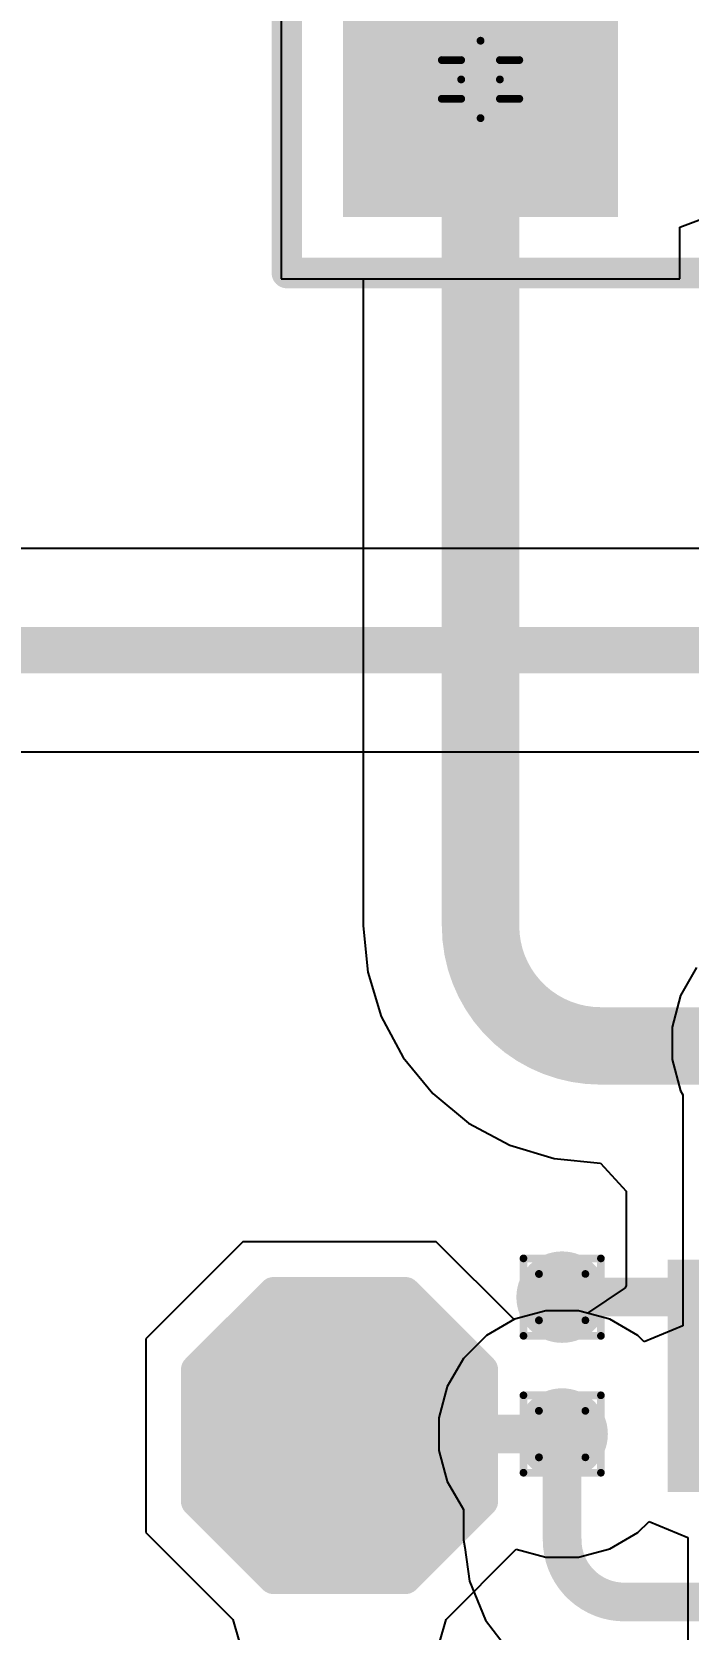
# Model space of a CAD drawing. Header units: inches. Extents: x 0 to 386, y 0 to 148.
# Drawn here: x 108.24 to 112.55, y 59.83 to 70.31 of the extents above; entities that cross this region are included whole.
import ezdxf

# ---------------------------------------------------------------- set-up
doc = ezdxf.new("R2010")
doc.units = ezdxf.units.IN
for name, color, linetype in [('Bottom Layer', 5, 'Continuous'), ('Bottom Solder', 6, 'Continuous'), ('Drill Drawing', 1, 'Continuous'), ('Multi-Layer', 9, 'Continuous'), ('Pad Holes', 156, 'Continuous'), ('Top Layer', 1, 'Continuous'), ('Top Overlay', 2, 'Continuous'), ('Top Paste', 8, 'Continuous'), ('Top Solder', 216, 'Continuous'), ('Via Holes', 16, 'Continuous')]:
    doc.layers.add(name, color=color, linetype=linetype)
doc.styles.add('Arial Black_Bold', font='', dxfattribs={"height": 0.2})
doc.styles.get('Arial Black_Bold').set_extended_font_data('Arial Black', bold=True)

# ---------------------------------------------------------------- blocks, each defined once
blk = doc.blocks.new('T__________5')
at = {"layer": 'Top Layer'}
blk.add_hatch(color=1, dxfattribs=at).paths.add_polyline_path([(0.381, 0.762), (-0.381, 0.762), (-0.762, 0.381), (-0.762, -0.381), (-0.381, -0.762), (0.381, -0.762), (0.762, -0.381), (0.762, 0.381)])
at = {"layer": 'Top Paste'}
blk.add_hatch(color=8, dxfattribs=at).paths.add_polyline_path([(0.381, 0.762), (-0.381, 0.762), (-0.762, 0.381), (-0.762, -0.381), (-0.381, -0.762), (0.381, -0.762), (0.762, -0.381), (0.762, 0.381)])
at = {"layer": 'Top Solder'}
blk.add_hatch(color=216, dxfattribs=at).paths.add_polyline_path([(0.432, 0.864), (-0.432, 0.864), (-0.864, 0.432), (-0.864, -0.432), (-0.432, -0.864), (0.432, -0.864), (0.864, -0.432), (0.864, 0.432)])
at = {"layer": 'Top Overlay'}
for points in [[(-0.432, 0.94, 0.2, 0.2, 0), (-0.94, 0.432, 0.2, 0.2, 0)], [(-0.432, 0.94, 0.2, 0.2, 0), (0.432, 0.94, 0.2, 0.2, 0)], [(0.432, 0.94, 0.2, 0.2, 0), (0.94, 0.432, 0.2, 0.2, 0)], [(-0.94, 0.432, 0.2, 0.2, 0), (-0.94, -0.432, 0.2, 0.2, 0)], [(0.94, 0.432, 0.2, 0.2, 0), (0.94, -0.432, 0.2, 0.2, 0)], [(-0.94, -0.432, 0.2, 0.2, 0), (-0.432, -0.94, 0.2, 0.2, 0)], [(0.94, -0.432, 0.2, 0.2, 0), (0.432, -0.94, 0.2, 0.2, 0)], [(-0.432, -0.94, 0.2, 0.2, 0), (0.432, -0.94, 0.2, 0.2, 0)]]:
    blk.add_lwpolyline(points, format="xyseb", dxfattribs=at)
for points in [[(-0.482, 0.94, 0.1, 0.1, 1), (-0.382, 0.94, 0.1, 0.1, 1)], [(-0.482, 0.94, 0.1, 0.1, 1), (-0.382, 0.94, 0.1, 0.1, 1)], [(0.382, 0.94, 0.1, 0.1, 1), (0.482, 0.94, 0.1, 0.1, 1)], [(0.382, 0.94, 0.1, 0.1, 1), (0.482, 0.94, 0.1, 0.1, 1)], [(-0.99, 0.432, 0.1, 0.1, 1), (-0.89, 0.432, 0.1, 0.1, 1)], [(-0.99, 0.432, 0.1, 0.1, 1), (-0.89, 0.432, 0.1, 0.1, 1)], [(0.89, 0.432, 0.1, 0.1, 1), (0.99, 0.432, 0.1, 0.1, 1)], [(0.89, 0.432, 0.1, 0.1, 1), (0.99, 0.432, 0.1, 0.1, 1)], [(-0.99, -0.432, 0.1, 0.1, 1), (-0.89, -0.432, 0.1, 0.1, 1)], [(-0.99, -0.432, 0.1, 0.1, 1), (-0.89, -0.432, 0.1, 0.1, 1)], [(0.89, -0.432, 0.1, 0.1, 1), (0.99, -0.432, 0.1, 0.1, 1)], [(0.89, -0.432, 0.1, 0.1, 1), (0.99, -0.432, 0.1, 0.1, 1)], [(-0.482, -0.94, 0.1, 0.1, 1), (-0.382, -0.94, 0.1, 0.1, 1)], [(-0.482, -0.94, 0.1, 0.1, 1), (-0.382, -0.94, 0.1, 0.1, 1)], [(0.382, -0.94, 0.1, 0.1, 1), (0.482, -0.94, 0.1, 0.1, 1)], [(0.382, -0.94, 0.1, 0.1, 1), (0.482, -0.94, 0.1, 0.1, 1)]]:
    blk.add_lwpolyline(points, format="xyseb", close=True, dxfattribs=at)
blk = doc.blocks.new('HDR1X4__77')
at = {"layer": 'Bottom Layer'}
blk.add_hatch(color=5, dxfattribs=at).paths.add_polyline_path([(-0.8, 0.8), (0.8, 0.8), (0.8, -0.8), (-0.8, -0.8)])
h = blk.add_hatch(color=5, dxfattribs=at)
edge = h.paths.add_edge_path()
edge.add_arc((2.54, 0), 0.8, 0, 360)
h = blk.add_hatch(color=5, dxfattribs=at)
edge = h.paths.add_edge_path()
edge.add_arc((5.08, 0), 0.8, 0, 360)
h = blk.add_hatch(color=5, dxfattribs=at)
edge = h.paths.add_edge_path()
edge.add_arc((7.62, 0), 0.8, 0, 360)
at = {"layer": 'Bottom Solder'}
blk.add_hatch(color=6, dxfattribs=at).paths.add_polyline_path([(-0.902, 0.902), (0.902, 0.902), (0.902, -0.902), (-0.902, -0.902)])
h = blk.add_hatch(color=6, dxfattribs=at)
edge = h.paths.add_edge_path()
edge.add_arc((2.54, 0), 0.902, 0, 360)
h = blk.add_hatch(color=6, dxfattribs=at)
edge = h.paths.add_edge_path()
edge.add_arc((5.08, 0), 0.902, 0, 360)
h = blk.add_hatch(color=6, dxfattribs=at)
edge = h.paths.add_edge_path()
edge.add_arc((7.62, 0), 0.902, 0, 360)
at = {"layer": 'Multi-Layer'}
blk.add_hatch(color=9, dxfattribs=at).paths.add_polyline_path([(-0.8, 0.8), (0.8, 0.8), (0.8, -0.8), (-0.8, -0.8)])
h = blk.add_hatch(color=9, dxfattribs=at)
edge = h.paths.add_edge_path()
edge.add_arc((2.54, 0), 0.8, 0, 360)
h = blk.add_hatch(color=9, dxfattribs=at)
edge = h.paths.add_edge_path()
edge.add_arc((5.08, 0), 0.8, 0, 360)
h = blk.add_hatch(color=9, dxfattribs=at)
edge = h.paths.add_edge_path()
edge.add_arc((7.62, 0), 0.8, 0, 360)
at = {"layer": 'Pad Holes'}
h = blk.add_hatch(color=7, dxfattribs=at)
edge = h.paths.add_edge_path()
edge.add_arc((0, 0), 0.475, 0, 360)
h = blk.add_hatch(color=7, dxfattribs=at)
edge = h.paths.add_edge_path()
edge.add_arc((2.54, 0), 0.475, 0, 360)
h = blk.add_hatch(color=7, dxfattribs=at)
edge = h.paths.add_edge_path()
edge.add_arc((5.08, 0), 0.475, 0, 360)
h = blk.add_hatch(color=7, dxfattribs=at)
edge = h.paths.add_edge_path()
edge.add_arc((7.62, 0), 0.475, 0, 360)
at = {"layer": 'Top Layer'}
blk.add_hatch(color=1, dxfattribs=at).paths.add_polyline_path([(-0.8, 0.8), (0.8, 0.8), (0.8, -0.8), (-0.8, -0.8)])
h = blk.add_hatch(color=1, dxfattribs=at)
edge = h.paths.add_edge_path()
edge.add_arc((2.54, 0), 0.8, 0, 360)
h = blk.add_hatch(color=1, dxfattribs=at)
edge = h.paths.add_edge_path()
edge.add_arc((5.08, 0), 0.8, 0, 360)
h = blk.add_hatch(color=1, dxfattribs=at)
edge = h.paths.add_edge_path()
edge.add_arc((7.62, 0), 0.8, 0, 360)
at = {"layer": 'Top Solder'}
blk.add_hatch(color=216, dxfattribs=at).paths.add_polyline_path([(-0.902, 0.902), (0.902, 0.902), (0.902, -0.902), (-0.902, -0.902)])
h = blk.add_hatch(color=216, dxfattribs=at)
edge = h.paths.add_edge_path()
edge.add_arc((2.54, 0), 0.902, 0, 360)
h = blk.add_hatch(color=216, dxfattribs=at)
edge = h.paths.add_edge_path()
edge.add_arc((5.08, 0), 0.902, 0, 360)
h = blk.add_hatch(color=216, dxfattribs=at)
edge = h.paths.add_edge_path()
edge.add_arc((7.62, 0), 0.902, 0, 360)
at = {"layer": 'Top Overlay'}
for points in [[(-1.27, -1.27, 0.2, 0.2, 0), (-1.27, 1.27, 0.2, 0.2, 0)], [(-1.27, 1.27, 0.2, 0.2, 0), (8.89, 1.27, 0.2, 0.2, 0)], [(8.89, -1.27, 0.2, 0.2, 0), (8.89, 1.27, 0.2, 0.2, 0)], [(-1.27, -1.27, 0.2, 0.2, 0), (8.89, -1.27, 0.2, 0.2, 0)]]:
    blk.add_lwpolyline(points, format="xyseb", dxfattribs=at)
for points in [[(-1.32, 1.27, 0.1, 0.1, 1), (-1.22, 1.27, 0.1, 0.1, 1)], [(-1.32, 1.27, 0.1, 0.1, 1), (-1.22, 1.27, 0.1, 0.1, 1)], [(8.84, 1.27, 0.1, 0.1, 1), (8.94, 1.27, 0.1, 0.1, 1)], [(8.84, 1.27, 0.1, 0.1, 1), (8.94, 1.27, 0.1, 0.1, 1)], [(-1.32, -1.27, 0.1, 0.1, 1), (-1.22, -1.27, 0.1, 0.1, 1)], [(-1.32, -1.27, 0.1, 0.1, 1), (-1.22, -1.27, 0.1, 0.1, 1)], [(8.84, -1.27, 0.1, 0.1, 1), (8.94, -1.27, 0.1, 0.1, 1)], [(8.84, -1.27, 0.1, 0.1, 1), (8.94, -1.27, 0.1, 0.1, 1)]]:
    blk.add_lwpolyline(points, format="xyseb", close=True, dxfattribs=at)

msp = doc.modelspace()

# ---------------------------------------------------------------- hatches: boundary and pattern name
at = {"layer": 'Bottom Layer'}
h = msp.add_hatch(color=5, dxfattribs=at)
edge = h.paths.add_edge_path()
edge.add_arc((111.721, 62.012), 0.3, 0, 360)
h = msp.add_hatch(color=5, dxfattribs=at)
edge = h.paths.add_edge_path()
edge.add_arc((111.721, 61.114), 0.3, 0, 360)
at = {"layer": 'Top Layer'}
h = msp.add_hatch(color=1, dxfattribs=at)
edge = h.paths.add_edge_path()
edge.add_arc((111.721, 62.012), 0.3, 0, 360)
h = msp.add_hatch(color=1, dxfattribs=at)
edge = h.paths.add_edge_path()
edge.add_arc((111.721, 61.114), 0.3, 0, 360)
at = {"layer": 'Via Holes'}
h = msp.add_hatch(color=7, dxfattribs=at)
edge = h.paths.add_edge_path()
edge.add_arc((111.721, 62.012), 0.15, 0, 360)
h = msp.add_hatch(color=7, dxfattribs=at)
edge = h.paths.add_edge_path()
edge.add_arc((111.721, 61.114), 0.15, 0, 360)

# ---------------------------------------------------------------- linework, layer by layer
at = {"layer": 'Bottom Layer'}
for p, q in [((109.878, 71.308), (109.878, 68.692)), ((109.878, 68.692), (110.417, 68.692)), ((110.417, 68.692), (110.417, 64.447)), ((110.417, 64.447), (110.417, 64.447)), ((110.417, 64.447), (110.446, 64.144)), ((110.446, 64.144), (110.535, 63.852)), ((110.535, 63.852), (110.679, 63.583)), ((110.679, 63.583), (110.872, 63.347)), ((110.872, 63.347), (111.108, 63.153)), ((111.108, 63.153), (111.377, 63.009)), ((111.377, 63.009), (111.669, 62.921)), ((111.669, 62.921), (111.973, 62.891)), ((111.973, 62.891), (112.142, 62.707)), ((112.142, 62.707), (112.142, 62.089)), ((112.135, 62.074), (111.888, 61.906)), ((112.142, 62.089), (112.135, 62.074)), ((111.615, 61.922), (111.409, 61.867)), ((111.828, 61.922), (111.615, 61.922)), ((111.888, 61.906), (111.828, 61.922)), ((111.409, 61.867), (111.225, 61.76)), ((111.225, 61.76), (111.075, 61.61)), ((111.075, 61.61), (110.968, 61.426)), ((110.968, 61.426), (110.913, 61.22)), ((110.913, 61.22), (110.913, 61.007)), ((110.913, 61.007), (110.968, 60.802)), ((110.968, 60.802), (111.074, 60.619)), ((111.074, 60.619), (111.074, 60.42)), ((111.074, 60.42), (111.084, 60.369)), ((111.084, 60.369), (111.113, 60.148)), ((111.113, 60.148), (111.218, 59.894)), ((111.218, 59.894), (111.32, 59.762))]:
    msp.add_line(p, q, dxfattribs=at)
for points in [[(111.186, 70, 0.508, 0.508, 0), (111.186, 75.26, 0.508, 0.508, 0)], [(111.186, 64.447, 0.508, 0.508, 0), (111.186, 70, 0.508, 0.508, 0)], [(111.973, 63.66, 0.508, 0.508, -0.414214), (111.186, 64.447, 0.508, 0.508, 0)], [(111.973, 63.66, 0.508, 0.508, 0), (113.232, 63.66, 0.508, 0.508, 0)], [(111.721, 62.012, 0.254, 0.254, 0), (113.25, 62.012, 0.254, 0.254, 0)], [(111.721, 60.42, 0.254, 0.254, 0), (111.721, 61.114, 0.254, 0.254, 0)], [(112.13, 60.012, 0.254, 0.254, -0.414214), (111.721, 60.42, 0.254, 0.254, 0)], [(112.13, 60.012, 0.254, 0.254, 0), (113.25, 60.012, 0.254, 0.254, 0)]]:
    msp.add_lwpolyline(points, format="xyseb", dxfattribs=at)
for points in [[(111.059, 70, 0.254, 0.254, 1), (111.313, 70, 0.254, 0.254, 1)], [(111.059, 70, 0.254, 0.254, 1), (111.313, 70, 0.254, 0.254, 1)], [(111.059, 64.447, 0.254, 0.254, 1), (111.313, 64.447, 0.254, 0.254, 1)], [(111.059, 64.447, 0.254, 0.254, 1), (111.313, 64.447, 0.254, 0.254, 1)], [(111.846, 63.66, 0.254, 0.254, 1), (112.1, 63.66, 0.254, 0.254, 1)], [(111.846, 63.66, 0.254, 0.254, 1), (112.1, 63.66, 0.254, 0.254, 1)], [(111.658, 62.012, 0.127, 0.127, 1), (111.785, 62.012, 0.127, 0.127, 1)], [(111.658, 61.114, 0.127, 0.127, 1), (111.785, 61.114, 0.127, 0.127, 1)], [(111.658, 60.42, 0.127, 0.127, 1), (111.785, 60.42, 0.127, 0.127, 1)], [(111.658, 60.42, 0.127, 0.127, 1), (111.785, 60.42, 0.127, 0.127, 1)], [(112.066, 60.012, 0.127, 0.127, 1), (112.193, 60.012, 0.127, 0.127, 1)], [(112.066, 60.012, 0.127, 0.127, 1), (112.193, 60.012, 0.127, 0.127, 1)]]:
    msp.add_lwpolyline(points, format="xyseb", close=True, dxfattribs=at)
at = {"layer": 'Drill Drawing'}
for points in [[(111.059, 70.127, 0.0508, 0.0508, 0), (111.186, 70.254, 0.0508, 0.0508, 0)], [(111.186, 70.254, 0.0508, 0.0508, 0), (111.313, 70.127, 0.0508, 0.0508, 0)], [(110.932, 70.127, 0.0508, 0.0508, 0), (111.059, 70, 0.0508, 0.0508, 0)], [(110.932, 70.127, 0.0508, 0.0508, 0), (111.059, 70.127, 0.0508, 0.0508, 0)], [(111.313, 70.127, 0.0508, 0.0508, 0), (111.44, 70.127, 0.0508, 0.0508, 0)], [(111.313, 70, 0.0508, 0.0508, 0), (111.44, 70.127, 0.0508, 0.0508, 0)], [(110.932, 69.873, 0.0508, 0.0508, 0), (111.059, 70, 0.0508, 0.0508, 0)], [(111.313, 70, 0.0508, 0.0508, 0), (111.44, 69.873, 0.0508, 0.0508, 0)], [(110.932, 69.873, 0.0508, 0.0508, 0), (111.059, 69.873, 0.0508, 0.0508, 0)], [(111.059, 69.873, 0.0508, 0.0508, 0), (111.186, 69.746, 0.0508, 0.0508, 0)], [(111.186, 69.746, 0.0508, 0.0508, 0), (111.313, 69.873, 0.0508, 0.0508, 0)], [(111.313, 69.873, 0.0508, 0.0508, 0), (111.44, 69.873, 0.0508, 0.0508, 0)], [(111.467, 62.266, 0.0508, 0.0508, 0), (111.975, 62.266, 0.0508, 0.0508, 0)], [(111.467, 61.758, 0.0508, 0.0508, 0), (111.467, 62.266, 0.0508, 0.0508, 0)], [(111.975, 61.758, 0.0508, 0.0508, 0), (111.975, 62.266, 0.0508, 0.0508, 0)], [(111.569, 62.164, 0.0508, 0.0508, 0), (111.874, 62.164, 0.0508, 0.0508, 0)], [(111.569, 61.86, 0.0508, 0.0508, 0), (111.569, 62.164, 0.0508, 0.0508, 0)], [(111.874, 61.86, 0.0508, 0.0508, 0), (111.874, 62.164, 0.0508, 0.0508, 0)], [(111.569, 61.86, 0.0508, 0.0508, 0), (111.874, 61.86, 0.0508, 0.0508, 0)], [(111.467, 61.758, 0.0508, 0.0508, 0), (111.975, 61.758, 0.0508, 0.0508, 0)], [(111.467, 61.368, 0.0508, 0.0508, 0), (111.975, 61.368, 0.0508, 0.0508, 0)], [(111.467, 60.86, 0.0508, 0.0508, 0), (111.467, 61.368, 0.0508, 0.0508, 0)], [(111.569, 61.266, 0.0508, 0.0508, 0), (111.874, 61.266, 0.0508, 0.0508, 0)], [(111.569, 60.961, 0.0508, 0.0508, 0), (111.569, 61.266, 0.0508, 0.0508, 0)], [(111.874, 60.961, 0.0508, 0.0508, 0), (111.874, 61.266, 0.0508, 0.0508, 0)], [(111.975, 60.86, 0.0508, 0.0508, 0), (111.975, 61.368, 0.0508, 0.0508, 0)], [(111.569, 60.961, 0.0508, 0.0508, 0), (111.874, 60.961, 0.0508, 0.0508, 0)], [(111.467, 60.86, 0.0508, 0.0508, 0), (111.975, 60.86, 0.0508, 0.0508, 0)]]:
    msp.add_lwpolyline(points, format="xyseb", dxfattribs=at)
for points in [[(111.173, 70.254, 0.0254, 0.0254, 1), (111.199, 70.254, 0.0254, 0.0254, 1)], [(111.173, 70.254, 0.0254, 0.0254, 1), (111.199, 70.254, 0.0254, 0.0254, 1)], [(110.919, 70.127, 0.0254, 0.0254, 1), (110.945, 70.127, 0.0254, 0.0254, 1)], [(110.919, 70.127, 0.0254, 0.0254, 1), (110.945, 70.127, 0.0254, 0.0254, 1)], [(111.046, 70.127, 0.0254, 0.0254, 1), (111.072, 70.127, 0.0254, 0.0254, 1)], [(111.046, 70.127, 0.0254, 0.0254, 1), (111.072, 70.127, 0.0254, 0.0254, 1)], [(111.3, 70.127, 0.0254, 0.0254, 1), (111.326, 70.127, 0.0254, 0.0254, 1)], [(111.3, 70.127, 0.0254, 0.0254, 1), (111.326, 70.127, 0.0254, 0.0254, 1)], [(111.427, 70.127, 0.0254, 0.0254, 1), (111.453, 70.127, 0.0254, 0.0254, 1)], [(111.427, 70.127, 0.0254, 0.0254, 1), (111.453, 70.127, 0.0254, 0.0254, 1)], [(111.046, 70, 0.0254, 0.0254, 1), (111.072, 70, 0.0254, 0.0254, 1)], [(111.046, 70, 0.0254, 0.0254, 1), (111.072, 70, 0.0254, 0.0254, 1)], [(111.3, 70, 0.0254, 0.0254, 1), (111.326, 70, 0.0254, 0.0254, 1)], [(111.3, 70, 0.0254, 0.0254, 1), (111.326, 70, 0.0254, 0.0254, 1)], [(110.919, 69.873, 0.0254, 0.0254, 1), (110.945, 69.873, 0.0254, 0.0254, 1)], [(110.919, 69.873, 0.0254, 0.0254, 1), (110.945, 69.873, 0.0254, 0.0254, 1)], [(111.046, 69.873, 0.0254, 0.0254, 1), (111.072, 69.873, 0.0254, 0.0254, 1)], [(111.046, 69.873, 0.0254, 0.0254, 1), (111.072, 69.873, 0.0254, 0.0254, 1)], [(111.3, 69.873, 0.0254, 0.0254, 1), (111.326, 69.873, 0.0254, 0.0254, 1)], [(111.3, 69.873, 0.0254, 0.0254, 1), (111.326, 69.873, 0.0254, 0.0254, 1)], [(111.427, 69.873, 0.0254, 0.0254, 1), (111.453, 69.873, 0.0254, 0.0254, 1)], [(111.427, 69.873, 0.0254, 0.0254, 1), (111.453, 69.873, 0.0254, 0.0254, 1)], [(111.173, 69.746, 0.0254, 0.0254, 1), (111.199, 69.746, 0.0254, 0.0254, 1)], [(111.173, 69.746, 0.0254, 0.0254, 1), (111.199, 69.746, 0.0254, 0.0254, 1)], [(111.455, 62.266, 0.0254, 0.0254, 1), (111.48, 62.266, 0.0254, 0.0254, 1)], [(111.455, 62.266, 0.0254, 0.0254, 1), (111.48, 62.266, 0.0254, 0.0254, 1)], [(111.963, 62.266, 0.0254, 0.0254, 1), (111.988, 62.266, 0.0254, 0.0254, 1)], [(111.963, 62.266, 0.0254, 0.0254, 1), (111.988, 62.266, 0.0254, 0.0254, 1)], [(111.556, 62.164, 0.0254, 0.0254, 1), (111.582, 62.164, 0.0254, 0.0254, 1)], [(111.556, 62.164, 0.0254, 0.0254, 1), (111.582, 62.164, 0.0254, 0.0254, 1)], [(111.861, 62.164, 0.0254, 0.0254, 1), (111.886, 62.164, 0.0254, 0.0254, 1)], [(111.861, 62.164, 0.0254, 0.0254, 1), (111.886, 62.164, 0.0254, 0.0254, 1)], [(111.556, 61.86, 0.0254, 0.0254, 1), (111.582, 61.86, 0.0254, 0.0254, 1)], [(111.556, 61.86, 0.0254, 0.0254, 1), (111.582, 61.86, 0.0254, 0.0254, 1)], [(111.861, 61.86, 0.0254, 0.0254, 1), (111.886, 61.86, 0.0254, 0.0254, 1)], [(111.861, 61.86, 0.0254, 0.0254, 1), (111.886, 61.86, 0.0254, 0.0254, 1)], [(111.455, 61.758, 0.0254, 0.0254, 1), (111.48, 61.758, 0.0254, 0.0254, 1)], [(111.455, 61.758, 0.0254, 0.0254, 1), (111.48, 61.758, 0.0254, 0.0254, 1)], [(111.963, 61.758, 0.0254, 0.0254, 1), (111.988, 61.758, 0.0254, 0.0254, 1)], [(111.963, 61.758, 0.0254, 0.0254, 1), (111.988, 61.758, 0.0254, 0.0254, 1)], [(111.455, 61.368, 0.0254, 0.0254, 1), (111.48, 61.368, 0.0254, 0.0254, 1)], [(111.455, 61.368, 0.0254, 0.0254, 1), (111.48, 61.368, 0.0254, 0.0254, 1)], [(111.556, 61.266, 0.0254, 0.0254, 1), (111.582, 61.266, 0.0254, 0.0254, 1)], [(111.556, 61.266, 0.0254, 0.0254, 1), (111.582, 61.266, 0.0254, 0.0254, 1)], [(111.861, 61.266, 0.0254, 0.0254, 1), (111.886, 61.266, 0.0254, 0.0254, 1)], [(111.861, 61.266, 0.0254, 0.0254, 1), (111.886, 61.266, 0.0254, 0.0254, 1)], [(111.963, 61.368, 0.0254, 0.0254, 1), (111.988, 61.368, 0.0254, 0.0254, 1)], [(111.963, 61.368, 0.0254, 0.0254, 1), (111.988, 61.368, 0.0254, 0.0254, 1)], [(111.556, 60.961, 0.0254, 0.0254, 1), (111.582, 60.961, 0.0254, 0.0254, 1)], [(111.556, 60.961, 0.0254, 0.0254, 1), (111.582, 60.961, 0.0254, 0.0254, 1)], [(111.861, 60.961, 0.0254, 0.0254, 1), (111.886, 60.961, 0.0254, 0.0254, 1)], [(111.861, 60.961, 0.0254, 0.0254, 1), (111.886, 60.961, 0.0254, 0.0254, 1)], [(111.455, 60.86, 0.0254, 0.0254, 1), (111.48, 60.86, 0.0254, 0.0254, 1)], [(111.455, 60.86, 0.0254, 0.0254, 1), (111.48, 60.86, 0.0254, 0.0254, 1)], [(111.963, 60.86, 0.0254, 0.0254, 1), (111.988, 60.86, 0.0254, 0.0254, 1)], [(111.963, 60.86, 0.0254, 0.0254, 1), (111.988, 60.86, 0.0254, 0.0254, 1)]]:
    msp.add_lwpolyline(points, format="xyseb", close=True, dxfattribs=at)
at = {"layer": 'Top Layer'}
for p, q in [((109.878, 71.308), (109.878, 68.692)), ((112.494, 69.031), (112.748, 69.128)), ((112.494, 68.692), (112.494, 69.031)), ((109.878, 68.692), (112.494, 68.692)), ((115.645, 66.922), (71.57, 66.922)), ((71.57, 65.59), (115.689, 65.59)), ((112.603, 64.174), (112.497, 63.99)), ((112.497, 63.99), (112.442, 63.784)), ((112.442, 63.784), (112.442, 63.571)), ((112.442, 63.571), (112.497, 63.366)), ((112.497, 63.366), (112.513, 63.338)), ((112.513, 63.338), (112.513, 63.337)), ((112.513, 63.337), (112.513, 63.337)), ((112.513, 63.337), (112.513, 63.337)), ((112.513, 63.337), (112.513, 61.824)), ((109.626, 62.374), (108.991, 61.739)), ((110.896, 62.374), (109.626, 62.374)), ((111.406, 61.865), (110.896, 62.374)), ((111.615, 61.922), (111.409, 61.867)), ((111.828, 61.922), (111.615, 61.922)), ((112.033, 61.867), (111.828, 61.922)), ((111.409, 61.867), (111.406, 61.865)), ((112.217, 61.76), (112.033, 61.867)), ((112.513, 61.824), (112.259, 61.718)), ((108.991, 61.739), (108.991, 60.469)), ((112.259, 61.718), (112.217, 61.76)), ((108.991, 60.469), (109.562, 59.898)), ((112.033, 60.361), (112.217, 60.467)), ((112.217, 60.467), (112.291, 60.541)), ((112.291, 60.541), (112.545, 60.436)), ((110.961, 59.898), (111.42, 60.358)), ((111.42, 60.358), (111.615, 60.306)), ((111.828, 60.306), (112.033, 60.361)), ((112.545, 60.436), (112.545, 59.088)), ((111.615, 60.306), (111.828, 60.306)), ((109.562, 59.898), (109.603, 59.753)), ((110.919, 59.753), (110.961, 59.898))]:
    msp.add_line(p, q, dxfattribs=at)
for points in [[(111.186, 70.055, 0.508, 0.508, 0), (111.186, 72.484, 0.508, 0.508, 0)], [(71.107, 66.256, 0.305, 0.305, 0), (116.116, 66.256, 0.305, 0.305, 0)], [(110.261, 61.114, 0.254, 0.254, 0), (111.721, 61.114, 0.254, 0.254, 0)], [(110.261, 61.104, 0.254, 0.254, 0), (110.261, 61.114, 0.254, 0.254, 0)]]:
    msp.add_lwpolyline(points, format="xyseb", dxfattribs=at)
for points in [[(111.059, 70.055, 0.254, 0.254, 1), (111.313, 70.055, 0.254, 0.254, 1)], [(110.198, 61.114, 0.127, 0.127, 1), (110.325, 61.114, 0.127, 0.127, 1)], [(110.198, 61.114, 0.127, 0.127, 1), (110.325, 61.114, 0.127, 0.127, 1)], [(110.198, 61.104, 0.127, 0.127, 1), (110.325, 61.104, 0.127, 0.127, 1)], [(111.658, 61.114, 0.127, 0.127, 1), (111.785, 61.114, 0.127, 0.127, 1)]]:
    msp.add_lwpolyline(points, format="xyseb", close=True, dxfattribs=at)

# ---------------------------------------------------------------- block references
msp.add_blockref('HDR1X4__77', (111.186, 70))
at = {"rotation": 90}
msp.add_blockref('T__________5', (110.261, 61.104), dxfattribs=at)

# ---------------------------------------------------------------- texts
at = {"layer": 'Top Overlay', "style": 'Arial Black_Bold'}
msp.add_text('RX', height=1.524, dxfattribs=at).set_placement((112.251, 60.733))

doc.saveas('drawing.dxf')
